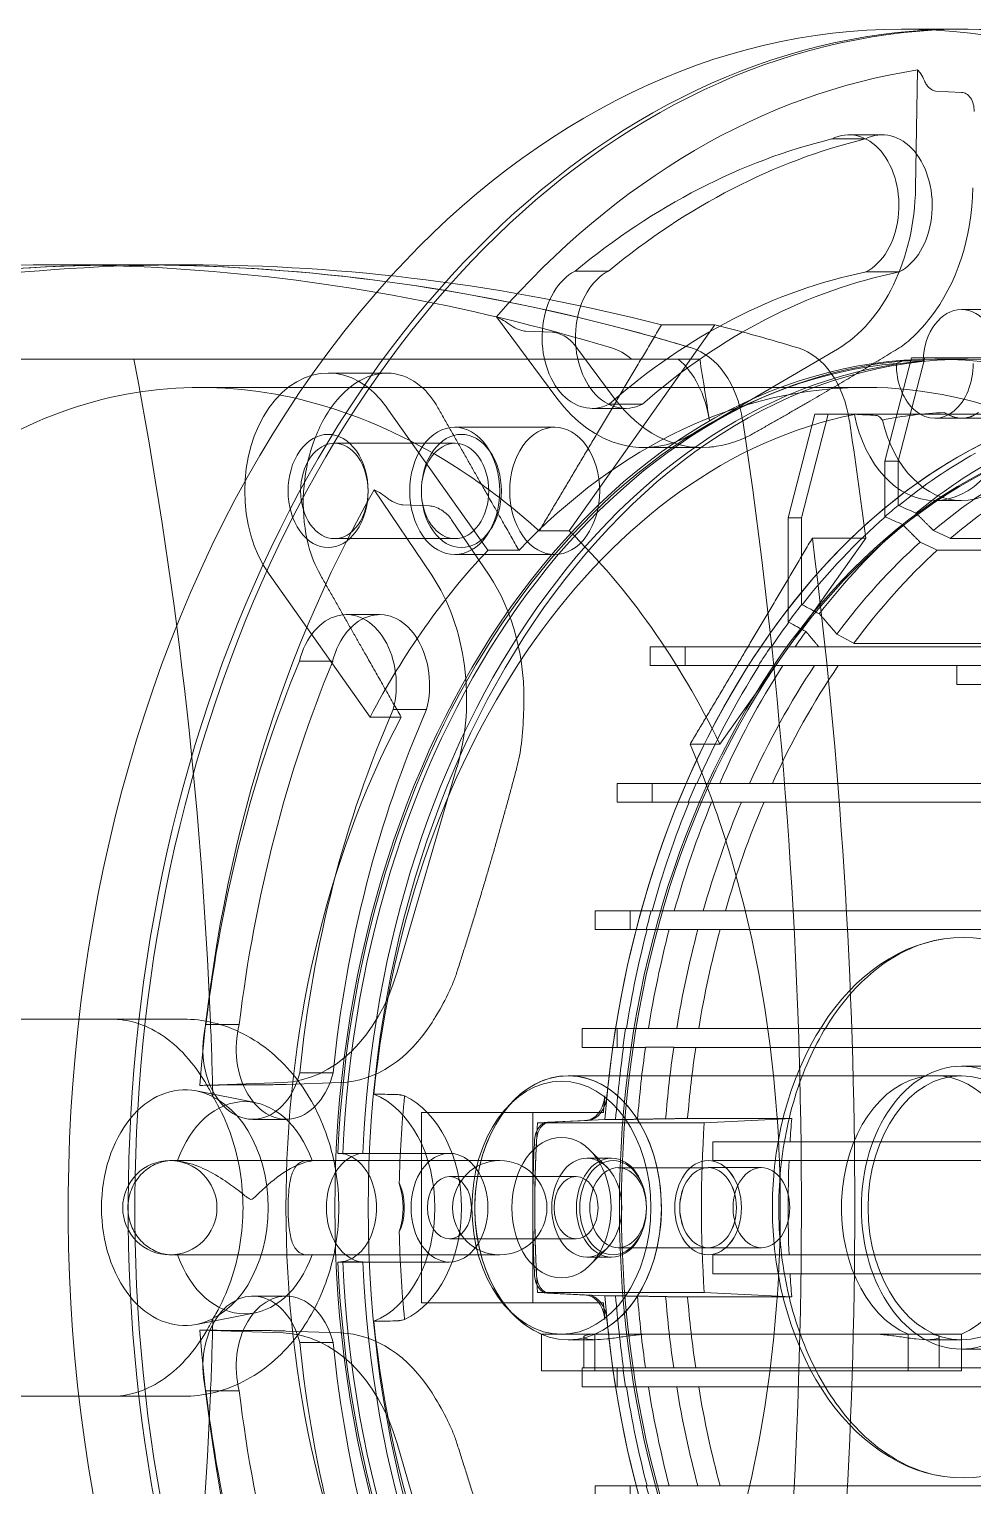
# Model space of a CAD drawing. Header units: millimetres. Extents: x -6314 to 11113, y -129 to 3675.
# Drawn here: x -2345.13 to -2325.1, y 2209.55 to 2240.45 of the extents above; entities that cross this region are included whole.
import ezdxf

# ---------------------------------------------------------------- set-up
doc = ezdxf.new("R2010")
doc.units = ezdxf.units.MM
doc.layers.add('Equipment', color=123, linetype='Continuous')

# ---------------------------------------------------------------- blocks, each defined once
blk = doc.blocks.new('A$C161d446f')
at = {"layer": 'Equipment', "linetype": 'Continuous', "lineweight": 0, "extrusion": (0, 1, 0)}
for p, q in [((-29.373, 562.961), (-30.787, 562.961)), ((-29.716, 562.094), (-29.673, 559.591)), ((-30.651, 561.619), (-30.097, 561.647)), ((-28.259, 560.72), (-28.966, 560.72)), ((-27.897, 560.63), (-28.604, 560.63)), ((-28.622, 557.811), (-29.329, 557.811)), ((-22.448, 557.825), (-23.155, 557.825)), ((-13.109, 557.961), (-14.241, 557.961)), ((-13.109, 557.961), (-11.412, 557.961)), ((-30.646, 557.013), (-32.442, 557.013)), ((-22.063, 555.134), (-20.782, 556.86)), ((-24.284, 556.69), (-25.416, 556.69)), ((-22.324, 552.317), (-25.416, 556.69)), ((-21.399, 556.552), (-21.968, 556.533)), ((-22.447, 556.255), (-23.279, 555.134)), ((-37.858, 555.991), (-29.868, 555.991)), ((-30.787, 555.961), (-30.08, 555.961)), ((-29.302, 553.793), (-29.868, 555.991)), ((-29.868, 555.991), (-29.585, 555.991)), ((-29.408, 555.924), (-29.832, 555.924)), ((-29.585, 555.991), (-29.019, 553.793)), ((-28.015, 556.174), (-24.945, 554.375)), ((-13.088, 555.961), (-25.094, 555.961)), ((-4.686, 555.961), (-13.088, 555.961)), ((-18.457, 555.664), (-17.209, 555.664)), ((-28.058, 555.361), (-28.618, 555.361)), ((-14.499, 555.361), (-28.058, 555.361)), ((-26.68, 555.251), (-26.811, 555.303)), ((-23.174, 555.006), (-23.881, 555.006)), ((-33.828, 554.795), (-27.817, 554.795)), ((-30.668, 554.708), (-32.442, 554.708)), ((-30.08, 554.708), (-30.646, 554.708)), ((-27.252, 552.597), (-27.817, 554.795)), ((-27.817, 554.795), (-27.534, 554.795)), ((-27.534, 554.795), (-26.969, 552.597)), ((-22.811, 554.916), (-23.518, 554.916)), ((-20.599, 551.905), (-18.459, 554.931)), ((-22.017, 554.514), (-19.896, 554.514)), ((-23.916, 554.086), (-25.132, 554.086)), ((-19.903, 554.175), (-17.342, 554.175)), ((-29.302, 553.793), (-29.302, 552.856)), ((-29.019, 553.793), (-29.302, 553.793)), ((-29.019, 553.793), (-29.019, 552.618)), ((-18.187, 553.191), (-19.408, 551.378)), ((-30.646, 552.961), (-30.08, 552.961)), ((-29.318, 552.856), (-29.302, 552.856)), ((-19.362, 552.847), (-18.794, 552.867)), ((-29.019, 552.618), (-29.036, 552.618)), ((-27.252, 552.597), (-27.252, 550.751)), ((-26.969, 552.597), (-27.252, 552.597)), ((-26.969, 552.597), (-26.969, 550.38)), ((-20.624, 551.378), (-19.831, 552.555)), ((-21.689, 552.317), (-22.324, 552.317)), ((-36.232, 552.159), (-30.417, 552.159)), ((-30.134, 551.909), (-35.949, 551.909)), ((-28.616, 552.164), (-27.484, 552.164)), ((-28.616, 552.164), (-27.65, 550.799)), ((-21.258, 551.905), (-20.599, 551.905)), ((-19.903, 552.153), (-17.342, 552.153)), ((-22.017, 551.814), (-19.896, 551.814)), ((-15.959, 551.396), (-18.099, 548.369)), ((-27.65, 550.799), (-25.524, 547.792)), ((-27.268, 550.751), (-27.252, 550.751)), ((-26.969, 550.38), (-26.985, 550.38)), ((-17.596, 550.541), (-18.303, 550.541)), ((-50.844, 549.861), (-27.618, 549.861)), ((-34.181, 549.932), (-28.367, 549.932)), ((-27.122, 549.861), (-26.618, 549.861)), ((-26.618, 549.861), (-26.602, 549.861)), ((-26.602, 549.861), (-24.787, 549.861)), ((-24.787, 549.861), (-24.045, 549.861)), ((-24.787, 549.461), (-24.787, 549.861)), ((-24.045, 549.861), (-24.045, 549.461)), ((-28.033, 549.461), (-33.848, 549.461)), ((-30.551, 549.461), (-30.551, 549.061)), ((-26.355, 549.461), (-26.855, 549.461)), ((-26.339, 549.461), (-26.355, 549.461)), ((-24.787, 549.461), (-26.339, 549.461)), ((-24.045, 549.461), (-24.787, 549.461)), ((-16.599, 549.554), (-17.306, 549.554)), ((-30.551, 549.061), (-31.116, 549.061)), ((-18.593, 548.528), (-19.3, 548.528)), ((-18.099, 548.369), (-18.758, 548.369)), ((-25.524, 547.792), (-24.889, 547.792)), ((-19.944, 547.303), (-18.672, 542.961)), ((-32.45, 546.961), (-26.635, 546.961)), ((-26.635, 546.961), (-26.152, 546.961)), ((-25.035, 546.961), (-25.019, 546.961)), ((-25.019, 546.961), (-24.083, 546.961)), ((-24.083, 546.961), (-23.341, 546.961)), ((-24.083, 546.561), (-24.083, 546.961)), ((-23.341, 546.961), (-23.341, 546.561)), ((-26.458, 546.561), (-32.273, 546.561)), ((-25.977, 546.561), (-26.458, 546.561)), ((-24.867, 546.561), (-25.347, 546.561)), ((-24.85, 546.561), (-24.867, 546.561)), ((-24.083, 546.561), (-24.85, 546.561)), ((-23.341, 546.561), (-24.083, 546.561)), ((-31.453, 544.261), (-25.639, 544.261)), ((-25.639, 544.261), (-25.166, 544.261)), ((-25.166, 544.261), (-24.555, 544.261)), ((-24.555, 544.261), (-24.083, 544.261)), ((-24.083, 544.261), (-24.066, 544.261)), ((-24.066, 544.261), (-23.619, 544.261)), ((-23.619, 544.261), (-22.878, 544.261)), ((-23.619, 543.861), (-23.619, 544.261)), ((-22.878, 544.261), (-22.878, 543.861)), ((-25.527, 543.861), (-46.808, 543.861)), ((-25.055, 543.861), (-25.527, 543.861)), ((-23.975, 543.861), (-24.446, 543.861)), ((-23.959, 543.861), (-23.975, 543.861)), ((-23.619, 543.861), (-23.959, 543.861)), ((-22.878, 543.861), (-23.619, 543.861)), ((-47.245, 541.761), (-25.072, 541.761)), ((-24.605, 541.761), (-24.005, 541.761)), ((-23.538, 541.761), (-23.522, 541.761)), ((-23.522, 541.761), (-23.344, 541.761)), ((-23.344, 541.761), (-22.603, 541.761)), ((-23.344, 541.361), (-23.344, 541.761)), ((-22.603, 541.761), (-22.603, 541.361)), ((-14.616, 541.848), (-15.323, 541.848)), ((-6.309, 541.961), (-14.14, 541.961)), ((-25.009, 541.361), (-47.306, 541.361)), ((-23.461, 541.361), (-23.477, 541.361)), ((-23.344, 541.361), (-23.461, 541.361)), ((-22.603, 541.361), (-23.344, 541.361)), ((-30.646, 540.961), (-33.474, 540.961)), ((-22.302, 540.761), (-30.646, 540.761)), ((-30.08, 540.761), (-22.302, 540.761)), ((-16.61, 540.822), (-17.317, 540.822)), ((-16.323, 540.577), (-17.472, 540.616)), ((-16.256, 540.616), (-14.486, 540.555)), ((-15.191, 540.566), (-15.765, 540.567)), ((-21.064, 540.153), (-21.159, 540.247)), ((-15.664, 540.189), (-14.416, 540.437)), ((-27.045, 539.852), (-25.19, 539.761)), ((-27.045, 539.852), (-24.837, 539.852)), ((-23.309, 539.831), (-23.081, 539.831)), ((-21.654, 539.761), (-23.081, 539.831)), ((-23.051, 539.981), (-22.37, 539.981)), ((-21.552, 539.981), (-21.552, 537.961)), ((-19.203, 539.981), (-19.191, 539.981)), ((-19.191, 539.981), (-19.191, 539.8)), ((-15.613, 539.835), (-16.32, 539.835)), ((-21.654, 539.761), (-25.19, 539.761)), ((-21.905, 539.773), (-22.719, 539.813)), ((-22.677, 539.813), (-21.863, 539.773)), ((-51.422, 539.361), (-27.011, 539.361)), ((-25.373, 539.361), (-27.011, 539.361)), ((-25.373, 538.961), (-25.373, 539.361)), ((-26.99, 538.961), (-51.401, 538.961)), ((-26.99, 538.961), (-25.373, 538.961)), ((-25.272, 538.961), (-25.271, 538.961)), ((-23.256, 538.961), (-23.256, 538.961)), ((-23.221, 539.011), (-22.698, 539.011)), ((-23.128, 538.817), (-22.77, 539.176)), ((-20.852, 538.961), (-13.852, 538.961)), ((-17.423, 539.113), (-19.784, 539.113)), ((-17.944, 539.112), (-17.52, 539.112)), ((-26.403, 538.811), (-25.272, 538.811)), ((-25.271, 538.81), (-23.363, 538.81)), ((-22.471, 538.621), (-19.784, 538.621)), ((-21.552, 537.961), (-21.552, 535.941)), ((-26.403, 537.111), (-25.272, 537.111)), ((-25.271, 537.111), (-23.363, 537.111)), ((-23.128, 537.105), (-22.77, 536.746)), ((-22.471, 537.301), (-19.784, 537.301)), ((-51.401, 536.961), (-26.99, 536.961)), ((-25.373, 536.961), (-26.99, 536.961)), ((-25.373, 536.561), (-25.373, 536.961)), ((-25.272, 536.961), (-25.271, 536.961)), ((-23.256, 536.961), (-23.256, 536.961)), ((-23.221, 536.911), (-22.698, 536.911)), ((-13.852, 536.961), (-20.852, 536.961)), ((-17.423, 536.808), (-19.784, 536.808)), ((-17.52, 536.81), (-17.944, 536.81)), ((-27.011, 536.561), (-51.422, 536.561)), ((-27.011, 536.561), (-25.373, 536.561)), ((-25.19, 536.161), (-27.045, 536.069)), ((-21.654, 536.161), (-25.19, 536.161)), ((-23.081, 536.09), (-21.654, 536.161)), ((-22.719, 536.108), (-21.905, 536.148)), ((-21.863, 536.148), (-22.677, 536.108)), ((-19.191, 536.121), (-19.191, 535.941)), ((-24.837, 536.069), (-27.045, 536.069)), ((-23.081, 536.09), (-23.309, 536.09)), ((-22.37, 535.941), (-23.051, 535.941)), ((-19.191, 535.941), (-19.203, 535.941)), ((-15.613, 536.086), (-16.32, 536.086)), ((-21.064, 535.769), (-21.159, 535.675)), ((-15.664, 535.733), (-14.416, 535.485)), ((-22.867, 535.277), (-30.646, 535.277)), ((-30.646, 534.501), (-30.646, 535.277)), ((-30.173, 534.561), (-30.173, 535.219)), ((-23.999, 535.277), (-29.939, 535.277)), ((-29.514, 535.277), (-29.514, 534.501)), ((-22.867, 535.277), (-21.736, 535.277)), ((-22.867, 534.501), (-22.867, 535.277)), ((-22.633, 534.561), (-22.633, 535.219)), ((-21.736, 535.277), (-21.736, 534.501)), ((-17.472, 535.305), (-16.323, 535.345)), ((-14.486, 535.366), (-16.256, 535.305)), ((-15.765, 535.355), (-15.191, 535.355)), ((-30.646, 534.961), (-33.474, 534.961)), ((-29.939, 535.161), (-30.646, 535.161)), ((-22.302, 535.161), (-22.867, 535.161)), ((-16.61, 535.099), (-17.317, 535.099)), ((-47.306, 534.561), (-30.173, 534.561)), ((-22.867, 534.501), (-30.646, 534.501)), ((-29.939, 534.561), (-30.173, 534.561)), ((-29.939, 534.561), (-23.999, 534.561)), ((-22.633, 534.561), (-23.999, 534.561)), ((-23.344, 534.161), (-23.344, 534.561)), ((-21.736, 534.501), (-22.867, 534.501)), ((-22.633, 534.561), (-22.603, 534.561)), ((-22.603, 534.561), (-22.603, 534.161)), ((-25.072, 534.161), (-47.245, 534.161)), ((-23.522, 534.161), (-23.538, 534.161)), ((-23.522, 534.161), (-23.344, 534.161)), ((-22.603, 534.161), (-23.344, 534.161)), ((-14.616, 534.073), (-15.323, 534.073)), ((-14.14, 533.961), (-6.309, 533.961)), ((-18.672, 532.96), (-19.944, 528.618)), ((-46.808, 532.061), (-25.527, 532.061)), ((-25.527, 532.061), (-25.055, 532.061)), ((-25.055, 532.061), (-24.446, 532.061)), ((-24.446, 532.061), (-23.975, 532.061)), ((-23.975, 532.061), (-23.959, 532.061)), ((-23.619, 532.061), (-23.959, 532.061)), ((-23.619, 532.061), (-22.878, 532.061)), ((-23.619, 531.661), (-23.619, 532.061)), ((-22.878, 532.061), (-22.878, 531.661))]:
    blk.add_line(p, q, dxfattribs=at)
at = {"layer": 'Equipment', "linetype": 'Continuous', "lineweight": 0, "extrusion": (0, 0, -1)}
for centre, start, end in [((20.852, 537.961), 270, 90), ((20.852, 537.961), 90, 270), ((13.852, 537.961), 270, 90), ((13.852, 537.961), 90, 270)]:
    blk.add_arc(centre, 1, start, end, dxfattribs=at)
at = {"layer": 'Equipment', "linetype": 'Continuous', "lineweight": 0}
for centre, major_axis, ratio, start_param, end_param in [((-30.787, 537.961), (0, 25), 0.707107, 0, 2.675588), ((-30.646, 537.961), (0, 25), 0.707107, 0, 2.666613), ((-29.373, 537.961), (0, 25), 0.707107, 0, 2.583794), ((-30.787, 537.961), (0, -25), 0.707107, -0.466004, 3.141593), ((-30.646, 537.961), (0, -25), 0.707107, -0.474979, 3.141593), ((-29.373, 537.961), (0, 25), 0.707107, -0.658845, 0), ((-28.259, 559.22), (0, 1.5), 0.707107, -0.349071, 2.792532), ((-30.646, 537.961), (0, 23), 0.707107, -0.528285, -0.169847), ((-26.987, 559.684), (0, -3.8), 0.707107, -1.546362, -0.392699), ((-11.412, 477.961), (0, 80), 0.707107, -0.122551, 0.210287), ((-31.339, 538.014), (0, 20), 0.707107, -0.55553, -0.142602), ((-22.811, 556.416), (0, -1.5), 0.707107, -0.349071, 2.792532), ((-29.373, 537.961), (0, -25), 0.707107, -0.557799, 2.482747), ((-30.646, 555.861), (0, 1.153), 0.707107, -1.515962, 1.515962), ((-15.372, 477.961), (0, 80), 0.707107, 0.178491, 0.210287), ((-30.646, 537.961), (0, 18), 0.707107, -1.506816, -0.063981), ((-41.039, 556.867), (-16.538, 3.884), 0.139653, -2.329738, -2.317545), ((-30.221, 537.961), (0, 18), 0.707107, -1.506816, -0.063981), ((-26.885, 554.243), (0, 2), 0.707107, 0.210287, 1.36051), ((30.024, 537.961), (0, -80), 0.707107, -1.797739, -1.781083), ((-23.915, 554.243), (0, -2), 0.707107, -2.604358, -1.781083), ((-22.925, 554.243), (0, 2), 0.707107, 0.210287, 0.537235), ((51.749, 537.961), (0, -80), 0.831789, -1.797739, -1.620042), ((-30.08, 555.861), (0, -1.153), 0.707107, -1.578919, 1.578919), ((-30.08, 537.961), (0, 17.946), 0.707107, -1.50653, -0.064267), ((-35.171, 537.961), (0, 17.2), 0.707107, -1.461834, -0.108985), ((-23.916, 557.886), (0, -3.8), 0.707107, -0.392699, 0.760964), ((-30.646, 555.461), (0, -2.5), 0.707107, -1.248437, 1.248437), ((-1420.139, 832.869), (1991.494, -148.147), 0.122961, -0.788214, -0.787897), ((27.054, 537.961), (0, -80), 0.707107, -1.781083, -1.749287), ((-30.08, 537.961), (0, 17), 0.707107, -1.428662, -0.142134), ((-35.129, 537.961), (0, 16.6), 0.707107, -4.712389, 1.570796), ((-19.896, 553.164), (0, 1.35), 0.707107, -3.926991, 2.356194), ((-17.209, 553.164), (0, 1.2), 0.707107, -0.785398, 5.497787), ((97.589, 1.671), (0, 579.318), 0.707107, 0.314258, 0.315192), ((-15.372, 537.961), (0, -17.4), 0.707107, -2.541155, -2.171234), ((84.718, 59.161), (0, 518.829), 0.707107, 0.317373, 0.318417), ((-17.462, 548.758), (0, -3.8), 0.707107, -2.33176, -1.178097), ((26.648, 352.653), (0, 211.775), 0.707107, 0.366295, 0.368898), ((-17.596, 549.041), (0, 1.5), 0.707107, -1.221736, 1.919867), ((-30.646, 537.961), (0, 23), 0.707107, -1.400949, -1.042512), ((-31.315, 537.98), (0, 20), 0.707107, -1.428194, -1.015267), ((-16.19, 544.415), (0, -3.8), 0.707107, -1.178097, -0.024435), ((-15.613, 541.335), (0, -1.5), 0.707107, -1.221736, 1.919867), ((51.749, 537.961), (0, -80), 0.831789, -1.620042, -1.600279), ((-434.932, 541.361), (-1757.783, 0), 0, -1.806791, -1.806441), ((-30.646, 537.961), (0, 3), 0.707107, -3.141592653589999, 3.141592653589587), ((-30.646, 537.961), (0, 2.8), 0.707107, -3.141592653589999, 3.141592653589588), ((-22.302, 537.961), (0, 2.8), 0.707107, -3.141592653589999, 3.141592653589588), ((-22.16, 537.961), (0, 2.685), 0.707107, -3.14159265359, 3.141592653589587), ((-14.17, 537.961), (0, 2.5), 0.707107, -1.570796, 0.139339), ((-35.129, 537.961), (0, 17.2), 0.707107, -1.453083, -1.432591), ((-18.271, 537.961), (0, 2.5), 0.707107, 0.32236, 2.819233), ((185.006, -1437.15), (-402.717, 1955.969), 0.724477, -0.138527, -0.13821), ((-15.443, 537.961), (0, 2.25), 0.707107, -1.110242, 1.110242), ((-14.17, 537.961), (0, 2.5), 0.707107, 0.139339, 1.570796), ((-38.707, 537.961), (0, 16.6), 0.707107, -1.486359, -1.456595), ((-22.662, 540.413), (0, -0.6), 0.707107, -0.766444, -0.034907), ((-22.16, 537.961), (0, 1.49), 0.707107, -3.141592653589998, 3.141592653589588), ((-38.707, 537.961), (0, 16.6), 0.707107, -1.631074, -1.510519), ((-19.784, 537.961), (0, -1.153), 0.707107, -4.712389, 1.570796), ((-17.423, 537.961), (0, 1.153), 0.707107, -0.008122, 3.149715), ((-17.988, 537.961), (0, -1.153), 0.707107, 0.054835, 3.086758), ((-15.443, 537.961), (0, -2.25), 0.707107, -2.03135, -2.02726), ((-15.443, 537.961), (0, 2.25), 0.707107, -1.114333, -1.110242), ((-14.17, 537.961), (0, -2.5), 0.707107, -1.570796, -0.139339), ((-14.17, 537.961), (0, -2.5), 0.707107, -0.139339, 1.570796), ((-30.646, 537.961), (0, -18), 0.707107, 0.063981, 1.506816), ((-30.221, 537.961), (0, -18), 0.707107, 0.063981, 1.506816), ((-30.08, 537.961), (0, -17.946), 0.707107, 0.064267, 1.50653), ((-15.443, 537.961), (0, -2.25), 0.707107, -1.114333, -1.110242), ((-15.443, 537.961), (0, -2.25), 0.707107, -1.110242, 1.110242), ((-15.443, 537.961), (0, 2.25), 0.707107, -2.03135, -2.02726), ((-38.707, 537.961), (0, 16.6), 0.707107, -1.684997, -1.655234), ((-15.613, 534.586), (0, 1.5), 0.707107, -1.919867, 1.221736), ((-35.171, 537.961), (0, -17.2), 0.707107, 0.108985, 1.461834), ((-35.129, 537.961), (0, 17.2), 0.707107, -1.709002, -1.68851), ((-22.662, 535.509), (0, 0.6), 0.707107, 0.034907, 0.766444), ((-30.08, 537.961), (0, -17), 0.707107, 0.142134, 1.428662), ((185.006, 2513.072), (-402.717, -1955.969), 0.724477, 0.13821, 0.138527), ((51.749, 537.961), (0, -80), 0.831789, -1.541313, -1.521551), ((-16.19, 531.506), (0, 3.8), 0.707107, 0.024435, 1.178097), ((-31.315, 537.941), (0, 20), 0.707107, -2.126326, -1.713398), ((-30.646, 537.961), (0, 23), 0.707107, -2.099081, -1.740643), ((51.749, 537.961), (0, -80), 0.831789, -1.521551, -1.343853)]:
    blk.add_ellipse(centre, major_axis=major_axis, ratio=ratio, start_param=start_param, end_param=end_param, dxfattribs=at)
at = {"layer": 'Equipment', "linetype": 'Continuous', "lineweight": 0, "extrusion": (0, 0, -1)}
for centre, major_axis, ratio, start_param, end_param in [((-31.551, 537.961), (0, 24.272), 0.707107, 0.107099, 0.678299), ((-28.966, 559.22), (0, -1.5), 0.707107, 0.349061, 3.490664), ((-31.353, 537.961), (0, 23), 0.707107, 0.169847, 0.528285), ((-28.203, 559.684), (0, 3.8), 0.707107, -2.414999, -1.595231), ((-30.632, 538.014), (0, 20), 0.707107, 0.142602, 0.55553), ((-13.109, 477.961), (0, 80), 0.707107, -0.210287, 0), ((-14.241, 477.961), (0, 80), 0.707107, -0.178491, 0), ((-23.518, 556.416), (0, 1.5), 0.707107, 0.349061, 3.490664), ((-13.109, 477.961), (0, 80), 0.707107, -0.178491, 0), ((-14.241, 477.961), (0, 80), 0.707107, 0, 0.178491), ((-13.109, 477.961), (0, 80), 0.707107, 0, 0.2118), ((-13.109, 477.961), (0, 80), 0.707107, 0, 0.178491), ((-13.109, 477.961), (0, 80), 0.707107, -0.210287, -0.178491), ((-30.787, 537.961), (0, -18), 0.707107, -3.141592653589794, 3.141592653589792), ((-30.08, 537.961), (0, -18), 0.707107, -3.141592653589794, 3.141592653589792), ((-24.622, 554.243), (0, 2), 0.707107, -1.36051, -0.210287), ((-24.622, 554.243), (0, 2), 0.707107, -1.36051, -0.210287), ((-17.209, 553.164), (0, 2.5), 0.707107, -0.785398, 2.356194), ((-28.618, 537.961), (0, 17.4), 0.707107, -0.602837, 0), ((-28.618, 537.961), (0, 17.4), 0.707107, 0, 0.641221), ((-35.171, 537.961), (0, 17.2), 0.707107, 0.138205, 1.432591), ((-25.132, 557.886), (0, -3.8), 0.707107, -0.760964, 0.058805), ((-30.08, 555.461), (0, -2.5), 0.707107, -1.298887, 1.298887), ((-30.646, 555.861), (0, -1.153), 0.707107, -0.460813, 0.460813), ((-30.646, 537.961), (0, 16.875), 0.707107, 0.030376, 0.14098), ((29.317, 537.961), (0, 80), 0.707107, -1.760756, -1.36051), ((29.317, 537.961), (0, 80), 0.707107, -1.760756, -1.36051), ((-35.171, 537.961), (0, -16.6), 0.707107, -4.712389, 1.570796), ((-22.017, 553.164), (0, -1.35), 0.707107, -5.497787, 0.785398), ((-20.037, 553.164), (0, -1.2), 0.707107, -2.356194, 3.926991), ((-19.903, 553.164), (0, 1.011), 0.707107, -5.497787, 0.785398), ((-17.342, 553.164), (0, 1.011), 0.707107, -5.497787, 0.785398), ((-35.763, 537.961), (0, 17.057), 0.707107, 0.378298, 0.528429), ((-35.4, 537.961), (0, 17.2), 0.707107, 0.375007, 0.523599), ((-36.135, 537.961), (0, 16.743), 0.707107, 0.385786, 0.539448), ((-36.498, 537.961), (0, 16.6), 0.707107, 0.389275, 0.544596), ((-31.551, 537.961), (0, -24.272), 0.707107, -2.249095, -1.677896), ((113.538, -78.821), (0, 663.199), 0.707107, -0.310364, -0.30955), ((-35.383, 537.961), (0, -17.2), 0.707107, -2.617994, -2.590926), ((-35.4, 537.961), (0, -17.2), 0.707107, -2.590926, -2.409262), ((99.402, -14.785), (0, 595.929), 0.707107, -0.313171, -0.312264), ((-35.763, 537.961), (0, -17.057), 0.707107, -2.585788, -2.401725), ((-36.498, 537.961), (0, -16.6), 0.707107, -2.568577, -2.376268), ((-36.135, 537.961), (0, -16.743), 0.707107, -2.574059, -2.384413), ((28.186, 537.961), (0, 80), 0.707107, -1.749287, -1.392306), ((-27.959, 537.961), (0, -17.4), 0.707107, -2.500372, -2.212017), ((-18.678, 548.758), (0, 3.8), 0.707107, -1.629601, -0.809833), ((33.269, 320.901), (0, 245.276), 0.707107, -0.358792, -0.356553), ((-35.383, 537.961), (0, -17.2), 0.707107, -2.409262, -2.37753), ((-35.4, 537.961), (0, -17.2), 0.707107, -2.37753, -2.334859), ((-18.303, 549.041), (0, 1.5), 0.707107, -1.919867, 1.221736), ((25.554, 351.385), (0, 212.687), 0.707107, -0.3667, -0.36411), ((-35.763, 537.961), (0, -17.057), 0.707107, -2.369494, -2.342895), ((-35.383, 537.961), (0, -17.2), 0.707107, -2.334859, -2.303127), ((-114.506, 549.461), (-212.687, 0), 0, -1.992085, -1.989495), ((-36.498, 537.961), (0, -16.6), 0.707107, -2.336121, -2.143812), ((-36.135, 537.961), (0, -16.743), 0.707107, -2.327976, -2.13833), ((-35.763, 537.961), (0, -17.057), 0.707107, -2.310664, -2.126601), ((-35.4, 537.961), (0, -17.2), 0.707107, -2.303127, -2.121463), ((-31.353, 537.961), (0, -23), 0.707107, -2.099081, -1.740643), ((-30.608, 537.98), (0, -20), 0.707107, -2.126326, -1.713398), ((-28.618, 537.961), (0, -17.4), 0.707107, -2.212017, -0.929575), ((-287.989, 546.961), (579.318, 0), 0, -1.10059, -1.099656), ((-35.383, 537.961), (0, -17.2), 0.707107, -2.121463, -2.094395), ((-36.498, 537.961), (0, -16.6), 0.707107, -2.115392, -1.960072), ((-36.135, 537.961), (0, -16.743), 0.707107, -2.110245, -1.956583), ((-35.763, 537.961), (0, -17.057), 0.707107, -2.099225, -1.949094), ((-35.4, 537.961), (0, -17.2), 0.707107, -2.094395, -1.945803), ((-35.383, 537.961), (0, -17.2), 0.707107, -1.945803, -1.92093), ((-36.498, 537.961), (0, -16.6), 0.707107, -1.934161, -1.80176), ((-138.398, 543.861), (-530.55, 0), 0, -1.787263, -1.786088), ((-36.135, 537.961), (0, -16.743), 0.707107, -1.930927, -1.799759), ((-35.763, 537.961), (0, -17.057), 0.707107, -1.923982, -1.795457), ((-35.4, 537.961), (0, -17.2), 0.707107, -1.92093, -1.793564), ((-35.383, 537.961), (0, -17.2), 0.707107, -1.793564, -1.769781), ((-17.406, 544.415), (0, -3.8), 0.707107, 0.024435, 0.844203), ((-16.32, 541.335), (0, -1.5), 0.707107, -1.919867, 1.221736), ((-36.498, 537.961), (0, -16.6), 0.707107, -1.777075, -1.684997), ((-36.135, 537.961), (0, -16.743), 0.707107, -1.775295, -1.683719), ((-35.763, 537.961), (0, -17.057), 0.707107, -1.771466, -1.680969), ((-35.4, 537.961), (0, -17.2), 0.707107, -1.769781, -1.679759), ((-30.08, 537.961), (0, -2.8), 0.707107, 0.289752, 5.993434), ((-22.302, 537.961), (0, -2.8), 0.707107, 0.289752, 5.993434), ((-22.705, 540.413), (0, -0.6), 0.707107, 0.034907, 1.432591), ((-22.662, 540.413), (0, 0.6), 0.707107, -2.375148, -1.709002), ((-17.706, 537.961), (0, -2.5), 0.707107, 0.27191, 2.869683), ((-30.646, 537.961), (0, -16.875), 0.707107, -1.711777, -1.601173), ((-38.707, 537.961), (0, -19.2), 0.707107, -1.664684, -1.476908), ((-21.915, 539.373), (0, 0.4), 0.707107, 0.034907, 1.495586), ((-21.873, 539.373), (0, 0.4), 0.707107, 0.034907, 1.495586), ((-35.171, 537.961), (0, -19.2), 0.707107, -1.664684, -1.476908), ((-35.171, 537.961), (0, -19.2), 0.707107, -1.646007, -1.495586), ((-35.129, 537.961), (0, -19.2), 0.707107, -1.646007, -1.570796), ((-25.271, 537.961), (0, 1), 0.707107, -3.141592653589584, 3.141592653590002), ((-25.272, 537.961), (0, 1), 0.707107, -3.141592653589584, 3.141592653590002), ((-23.221, 537.961), (0, 1.05), 0.707107, -3.141592653589587, 3.14159265359), ((-23.256, 537.961), (0, 1), 0.707107, -3.141592653589584, 3.141592653590002), ((-23.256, 537.961), (0, 1), 0.707107, -3.141592653589584, 3.141592653590002), ((-22.698, 537.961), (0, 1.05), 0.707107, -3.141592653589587, 3.14159265359), ((-16.496, 522.158), (-1.202, 16.945), 0.49861, 0.021062, 0.033254), ((-26.403, 537.961), (0, 0.85), 0.707107, -3.141592653589587, 3.141592653589999), ((-25.272, 537.961), (0, 0.85), 0.707107, -3.141592653589587, 3.141592653589999), ((-25.271, 537.961), (0, 0.85), 0.707107, -3.141592653589587, 3.141592653589999), ((-23.363, 537.961), (0, 0.85), 0.707107, -3.141592653589587, 3.141592653589999), ((-22.471, 537.961), (0, -0.66), 0.707107, -4.712389, 1.570796), ((-19.784, 537.961), (0, -0.66), 0.707107, -4.712389, 1.570796), ((-17.988, 537.961), (0, 1.153), 0.707107, -2.031609, -1.109983), ((-35.129, 537.961), (0, -19.2), 0.707107, -1.570796, -1.495586), ((-30.646, 537.961), (0, -16.875), 0.707107, -1.54042, -1.429816), ((-16.496, 553.764), (-1.202, -16.945), 0.49861, -0.033254, -0.021062), ((-21.915, 536.548), (0, -0.4), 0.707107, -1.495586, -0.034907), ((-21.873, 536.548), (0, -0.4), 0.707107, -1.495586, -0.034907), ((-16.32, 534.586), (0, 1.5), 0.707107, -1.221736, 1.919867), ((-36.498, 537.961), (0, -16.6), 0.707107, -1.456595, -1.364517), ((-36.135, 537.961), (0, -16.743), 0.707107, -1.457874, -1.366298), ((-35.763, 537.961), (0, -17.057), 0.707107, -1.460623, -1.370126), ((-35.4, 537.961), (0, -17.2), 0.707107, -1.461834, -1.371811), ((-22.705, 535.509), (0, 0.6), 0.707107, -1.432591, -0.034907), ((-22.662, 535.509), (0, 0.6), 0.707107, -1.432591, -0.766444), ((-35.171, 537.961), (0, -17.2), 0.707107, -1.432591, -0.138205), ((-17.406, 531.506), (0, 3.8), 0.707107, -0.844203, -0.024435), ((-31.551, 537.961), (0, -24.272), 0.707107, -1.463697, -0.892497), ((-30.608, 537.941), (0, -20), 0.707107, -1.428194, -1.015267), ((-35.383, 537.961), (0, -17.2), 0.707107, -1.371811, -1.348028), ((-36.498, 537.961), (0, -16.6), 0.707107, -1.339833, -1.207431), ((-36.135, 537.961), (0, -16.743), 0.707107, -1.341834, -1.210666), ((-346.134, 534.161), (-1391.097, 0), 0, -1.804482, -1.804039), ((-35.763, 537.961), (0, -17.057), 0.707107, -1.346135, -1.21761), ((-35.4, 537.961), (0, -17.2), 0.707107, -1.348028, -1.220663), ((-31.353, 537.961), (0, -23), 0.707107, -1.400949, -1.042512), ((-35.383, 537.961), (0, -17.2), 0.707107, -1.220663, -1.195789)]:
    blk.add_ellipse(centre, major_axis=major_axis, ratio=ratio, start_param=start_param, end_param=end_param, dxfattribs=at)
at = {"layer": 'Equipment', "linetype": 'Continuous', "lineweight": 0}
blk.add_ellipse((-30.688, 537.961), major_axis=(0, -5.731), ratio=0.707107, dxfattribs=at)
for points, knots in [([(-29.86, 561.863), (-29.841, 561.917), (-29.814, 561.971), (-29.766, 562.041), (-29.742, 562.069), (-29.716, 562.094)], [-0.3083535, -0.3083535, -0.3083535, -0.3083535, -0.2220133, -0.2220133, -0.1606167, -0.1606167, -0.1606167, -0.1606167]), ([(-30.097, 561.647), (-30.068, 561.653), (-30.037, 561.664), (-29.974, 561.702), (-29.933, 561.742), (-29.889, 561.806), (-29.874, 561.834), (-29.86, 561.863)], [0.7373627, 0.7373627, 0.7373627, 0.7373627, 0.7966126, 0.7966126, 0.8849668, 0.8849668, 0.9333089, 0.9333089, 0.9333089, 0.9333089]), ([(-30.917, 561.216), (-30.918, 561.266), (-30.911, 561.325), (-30.886, 561.417), (-30.863, 561.467), (-30.815, 561.537), (-30.781, 561.57), (-30.72, 561.606), (-30.684, 561.617), (-30.651, 561.619)], [-0.2975634, -0.2975634, -0.2975634, -0.2975634, -0.2226033, -0.2226033, -0.1480067, -0.1480067, -0.0738325, -0.0738325, -0.0068743, -0.0068743, -0.0068743, -0.0068743]), ([(-29.596, 556.409), (-29.61, 556.422), (-29.624, 556.435), (-29.763, 556.57), (-29.876, 556.703), (-29.988, 556.844)], [4.4756072, 4.4756072, 4.4756072, 4.4756072, 4.4993418, 4.4993418, 4.7078383, 4.7078383, 4.7078383, 4.7078383]), ([(-20.782, 556.86), (-20.82, 556.843), (-20.86, 556.823), (-20.945, 556.775), (-21, 556.738), (-21.048, 556.701)], [-1.6246318, -1.6246318, -1.6246318, -1.6246318, -1.5632352, -1.5632352, -1.476895, -1.476895, -1.476895, -1.476895]), ([(-21.968, 556.533), (-22.001, 556.531), (-22.043, 556.524), (-22.123, 556.499), (-22.175, 556.476), (-22.261, 556.427), (-22.309, 556.393), (-22.383, 556.33), (-22.422, 556.289), (-22.447, 556.255)], [0.0068743, 0.0068743, 0.0068743, 0.0068743, 0.0738325, 0.0738325, 0.1480067, 0.1480067, 0.2226033, 0.2226033, 0.2975634, 0.2975634, 0.2975634, 0.2975634]), ([(-21.048, 556.701), (-21.076, 556.681), (-21.106, 556.662), (-21.185, 556.617), (-21.247, 556.59), (-21.33, 556.564), (-21.366, 556.556), (-21.399, 556.552)], [-0.9333089, -0.9333089, -0.9333089, -0.9333089, -0.8849668, -0.8849668, -0.7966126, -0.7966126, -0.7373627, -0.7373627, -0.7373627, -0.7373627]), ([(-29.286, 556.174), (-29.339, 556.206), (-29.391, 556.242), (-29.495, 556.32), (-29.546, 556.363), (-29.596, 556.409)], [2.7987497, 2.7987497, 2.7987497, 2.7987497, 2.9219534, 2.9219534, 3.0503067, 3.0503067, 3.0503067, 3.0503067]), ([(-17.039, 551.396), (-16.94, 551.573), (-16.855, 551.781), (-16.71, 552.325), (-16.674, 552.679), (-16.692, 553.355), (-16.748, 553.717), (-16.954, 554.386), (-17.104, 554.692), (-17.443, 555.171), (-17.653, 555.374), (-18.099, 555.628), (-18.336, 555.679), (-18.767, 555.64), (-18.988, 555.546), (-19.317, 555.262), (-19.439, 555.107), (-19.539, 554.931)], [3.6383, 3.6383, 3.6383, 3.6383, 4.004966, 4.004966, 4.516446, 4.516446, 5.025048, 5.025048, 5.53365, 5.53365, 6.042251, 6.042251, 6.550853, 6.550853, 7.062334, 7.062334, 7.429, 7.429, 7.429, 7.429]), ([(-21.689, 552.317), (-21.202, 552.754), (-20.698, 553.151), (-19.266, 554.117), (-18.31, 554.588), (-16.391, 555.21), (-15.427, 555.361), (-13.571, 555.361), (-12.631, 555.21), (-10.808, 554.588), (-9.925, 554.117), (-8.645, 553.151), (-8.203, 552.754), (-7.786, 552.317)], [31.989971, 31.989971, 31.989971, 31.989971, 33.104109, 33.104109, 35.071976, 35.071976, 37.039842, 37.039842, 39.007708, 39.007708, 40.975574, 40.975574, 42.089712, 42.089712, 42.089712, 42.089712]), ([(-30.91, 554.763), (-30.832, 554.726), (-30.749, 554.708), (-30.587, 554.708), (-30.5, 554.726), (-30.414, 554.763)], [0.6636832, 0.6636832, 0.6636832, 0.6636832, 0.8353234, 0.8353234, 1.0069635, 1.0069635, 1.0069635, 1.0069635]), ([(-30.414, 554.763), (-30.404, 554.767), (-30.394, 554.772), (-30.349, 554.793), (-30.315, 554.811), (-30.283, 554.828)], [0.35071001, 0.35071001, 0.35071001, 0.35071001, 0.36176166, 0.36176166, 0.40295904, 0.40295904, 0.40295904, 0.40295904]), ([(-28.969, 554.669), (-28.959, 554.684), (-28.949, 554.697), (-28.937, 554.71), (-28.935, 554.712), (-28.932, 554.715), (-28.93, 554.717), (-28.919, 554.728), (-28.908, 554.737), (-28.897, 554.744), (-28.893, 554.747), (-28.889, 554.749), (-28.885, 554.751), (-28.875, 554.756), (-28.866, 554.76), (-28.856, 554.763), (-28.847, 554.766), (-28.838, 554.767), (-28.829, 554.768)], [-1.034416, -1.034416, -1.034416, -1.034416, -0.766274, -0.766274, -0.766274, -0.709938, -0.709938, -0.709938, -0.468413, -0.468413, -0.468413, -0.387165, -0.387165, -0.387165, -0.191763, -0.191763, -0.191763, -0.000014, -0.000014, -0.000014, -0.000014]), ([(-25.838, 554.207), (-25.906, 554.23), (-25.972, 554.256), (-26.097, 554.312), (-26.157, 554.342), (-26.215, 554.375)], [2.1598205, 2.1598205, 2.1598205, 2.1598205, 2.2881739, 2.2881739, 2.4113775, 2.4113775, 2.4113775, 2.4113775]), ([(-25.29, 554.092), (-25.324, 554.095), (-25.358, 554.099), (-25.534, 554.122), (-25.685, 554.156), (-25.838, 554.207)], [3.6643499, 3.6643499, 3.6643499, 3.6643499, 3.7148634, 3.7148634, 3.9132987, 3.9132987, 3.9132987, 3.9132987]), ([(-18.448, 553.024), (-18.401, 553.063), (-18.347, 553.102), (-18.264, 553.152), (-18.225, 553.173), (-18.187, 553.191)], [-0.3083535, -0.3083535, -0.3083535, -0.3083535, -0.2220133, -0.2220133, -0.1606167, -0.1606167, -0.1606167, -0.1606167]), ([(-19.831, 552.555), (-19.807, 552.591), (-19.77, 552.634), (-19.698, 552.701), (-19.651, 552.737), (-19.567, 552.787), (-19.516, 552.811), (-19.437, 552.838), (-19.395, 552.846), (-19.362, 552.847)], [0.8927724, 0.8927724, 0.8927724, 0.8927724, 0.9677326, 0.9677326, 1.0423291, 1.0423291, 1.1165033, 1.1165033, 1.1834615, 1.1834615, 1.1834615, 1.1834615]), ([(-18.794, 552.867), (-18.761, 552.872), (-18.725, 552.88), (-18.642, 552.907), (-18.582, 552.936), (-18.505, 552.982), (-18.476, 553.003), (-18.448, 553.024)], [-0.6799653, -0.6799653, -0.6799653, -0.6799653, -0.6207154, -0.6207154, -0.5323612, -0.5323612, -0.4840191, -0.4840191, -0.4840191, -0.4840191]), ([(-21.31, 547.803), (-21.313, 547.829), (-21.316, 547.854), (-21.342, 548.103), (-21.352, 548.322), (-21.36, 548.534)], [4.4756072, 4.4756072, 4.4756072, 4.4756072, 4.4993418, 4.4993418, 4.7078383, 4.7078383, 4.7078383, 4.7078383]), ([(-24.889, 528.13), (-25.163, 528.768), (-25.412, 529.438), (-26.019, 531.356), (-26.316, 532.656), (-26.708, 535.302), (-26.803, 536.649), (-26.803, 539.273), (-26.708, 540.619), (-26.316, 543.266), (-26.019, 544.566), (-25.412, 546.483), (-25.163, 547.153), (-24.889, 547.792)], [31.989971, 31.989971, 31.989971, 31.989971, 33.104109, 33.104109, 35.071976, 35.071976, 37.039842, 37.039842, 39.007708, 39.007708, 40.975574, 40.975574, 42.089712, 42.089712, 42.089712, 42.089712]), ([(-21.215, 547.303), (-21.235, 547.382), (-21.254, 547.462), (-21.286, 547.629), (-21.299, 547.716), (-21.31, 547.803)], [2.7987497, 2.7987497, 2.7987497, 2.7987497, 2.9219534, 2.9219534, 3.0503067, 3.0503067, 3.0503067, 3.0503067]), ([(-30.281, 532.258), (-29.851, 532.32), (-29.422, 532.491), (-28.643, 533.032), (-28.292, 533.383), (-27.689, 534.228), (-27.435, 534.714), (-27.043, 535.781), (-26.905, 536.36), (-26.759, 537.554), (-26.751, 538.169), (-26.869, 539.371), (-26.994, 539.958), (-27.36, 541.041), (-27.602, 541.537), (-28.17, 542.392), (-28.497, 542.75), (-29.206, 543.306), (-29.589, 543.498), (-30.076, 543.628), (-30.178, 543.648), (-30.281, 543.663)], [3.242266, 3.242266, 3.242266, 3.242266, 3.598458, 3.598458, 3.922628, 3.922628, 4.233071, 4.233071, 4.541378, 4.541378, 4.849992, 4.849992, 5.15864, 5.15864, 5.466943, 5.466943, 5.776826, 5.776826, 6.097611, 6.097611, 6.182512, 6.182512, 6.182512, 6.182512]), ([(-19.753, 542.489), (-19.791, 542.567), (-19.827, 542.647), (-19.89, 542.804), (-19.918, 542.883), (-19.943, 542.961)], [2.1598205, 2.1598205, 2.1598205, 2.1598205, 2.2881739, 2.2881739, 2.4113775, 2.4113775, 2.4113775, 2.4113775]), ([(-19.414, 541.891), (-19.437, 541.926), (-19.459, 541.963), (-19.574, 542.15), (-19.667, 542.312), (-19.753, 542.489)], [3.6643499, 3.6643499, 3.6643499, 3.6643499, 3.7148634, 3.7148634, 3.9132987, 3.9132987, 3.9132987, 3.9132987]), ([(-14.14, 541.961), (-14.345, 541.961), (-14.558, 541.937), (-14.987, 541.834), (-15.202, 541.755), (-15.618, 541.542), (-15.82, 541.408), (-16.195, 541.093), (-16.369, 540.912), (-16.657, 540.546), (-16.784, 540.354), (-17.011, 539.933), (-17.111, 539.705), (-17.247, 539.301), (-17.294, 539.132), (-17.33, 538.961)], [6.542465, 6.542465, 6.542465, 6.542465, 6.976756, 6.976756, 7.411047, 7.411047, 7.845338, 7.845338, 8.27963, 8.27963, 8.653335, 8.653335, 9.027041, 9.027041, 9.282269, 9.282269, 9.282269, 9.282269]), ([(-14.765, 540.319), (-14.726, 540.4), (-14.685, 540.477), (-14.366, 541.035), (-14.026, 541.396), (-13.317, 541.86), (-12.949, 541.961), (-12.615, 541.961)], [13.059412, 13.059412, 13.059412, 13.059412, 13.234878, 13.234878, 14.421334, 14.421334, 15.607791, 15.607791, 15.607791, 15.607791]), ([(-15.765, 540.567), (-15.799, 540.567), (-15.843, 540.567), (-15.93, 540.568), (-15.988, 540.569), (-16.087, 540.571), (-16.146, 540.572), (-16.238, 540.574), (-16.288, 540.576), (-16.323, 540.577)], [0.0068743, 0.0068743, 0.0068743, 0.0068743, 0.0738325, 0.0738325, 0.1480067, 0.1480067, 0.2226033, 0.2226033, 0.2975634, 0.2975634, 0.2975634, 0.2975634]), ([(-14.797, 540.561), (-14.832, 540.562), (-14.867, 540.562), (-14.958, 540.564), (-15.027, 540.565), (-15.118, 540.566), (-15.157, 540.566), (-15.191, 540.566)], [-0.9333089, -0.9333089, -0.9333089, -0.9333089, -0.8849668, -0.8849668, -0.7966126, -0.7966126, -0.7373627, -0.7373627, -0.7373627, -0.7373627]), ([(-14.486, 540.555), (-14.53, 540.556), (-14.575, 540.557), (-14.673, 540.558), (-14.739, 540.56), (-14.797, 540.561)], [-1.6246318, -1.6246318, -1.6246318, -1.6246318, -1.5632352, -1.5632352, -1.476895, -1.476895, -1.476895, -1.476895]), ([(-18.643, 540.363), (-18.652, 540.363), (-18.662, 540.362), (-18.673, 540.361), (-18.68, 540.361), (-18.688, 540.36), (-18.695, 540.359), (-18.709, 540.358), (-18.723, 540.356), (-18.737, 540.354), (-18.743, 540.353), (-18.749, 540.351), (-18.756, 540.35), (-18.774, 540.347), (-18.793, 540.342), (-18.812, 540.338), (-18.818, 540.336), (-18.825, 540.334), (-18.831, 540.332)], [-1.034963, -1.034963, -1.034963, -1.034963, -0.841283, -0.841283, -0.841283, -0.715194, -0.715194, -0.715194, -0.489787, -0.489787, -0.489787, -0.394663, -0.394663, -0.394663, -0.105207, -0.105207, -0.105207, 0, 0, 0, 0]), ([(-14.765, 535.602), (-14.787, 535.638), (-14.809, 535.675), (-14.95, 535.927), (-15.057, 536.161), (-15.229, 536.653), (-15.295, 536.912), (-15.383, 537.437), (-15.404, 537.702), (-15.404, 538.21), (-15.384, 538.466), (-15.302, 538.974), (-15.241, 539.226), (-15.079, 539.705), (-14.979, 539.933), (-14.833, 540.204), (-14.8, 540.262), (-14.765, 540.319)], [2.00232, 2.00232, 2.00232, 2.00232, 2.069599, 2.069599, 2.457143, 2.457143, 2.844688, 2.844688, 3.232232, 3.232232, 3.605937, 3.605937, 3.979643, 3.979643, 4.353349, 4.353349, 4.459943, 4.459943, 4.459943, 4.459943]), ([(-21.274, 539.981), (-21.268, 539.981), (-21.262, 539.981), (-21.2, 539.981), (-21.141, 539.981), (-21.027, 539.981), (-20.962, 539.981), (-20.83, 539.981), (-20.762, 539.981), (-20.638, 539.981), (-20.571, 539.981), (-20.438, 539.981), (-20.373, 539.981), (-20.287, 539.981), (-20.257, 539.981), (-20.228, 539.981)], [1.5680159, 1.5680159, 1.5680159, 1.5680159, 1.5778261, 1.5778261, 1.6701933, 1.6701933, 1.7628791, 1.7628791, 1.8555649, 1.8555649, 1.948614, 1.948614, 2.041663, 2.041663, 2.0885821, 2.0885821, 2.0885821, 2.0885821]), ([(-19.442, 539.981), (-19.413, 539.981), (-19.384, 539.981), (-19.3, 539.981), (-19.247, 539.981), (-19.203, 539.981)], [2.0880549, 2.0880549, 2.0880549, 2.0880549, 2.1344449, 2.1344449, 2.2276939, 2.2276939, 2.2276939, 2.2276939]), ([(-19.191, 539.8), (-19.191, 539.631), (-19.191, 539.429), (-19.192, 538.854), (-19.193, 538.367), (-19.193, 537.961), (-19.193, 537.555), (-19.192, 537.067), (-19.191, 536.493), (-19.191, 536.29), (-19.191, 536.121)], [12.234992, 12.234992, 12.234992, 12.234992, 12.488191, 12.488191, 13.097269, 13.097269, 13.097269, 13.706346, 13.706346, 13.959545, 13.959545, 13.959545, 13.959545]), ([(-17.33, 538.961), (-17.348, 538.881), (-17.363, 538.801), (-17.416, 538.466), (-17.436, 538.21), (-17.436, 537.712), (-17.416, 537.455), (-17.363, 537.121), (-17.348, 537.04), (-17.33, 536.961)], [9.2822687, 9.2822687, 9.2822687, 9.2822687, 9.4007464, 9.4007464, 9.7744519, 9.7744519, 10.1481575, 10.1481575, 10.2666351, 10.2666351, 10.2666351, 10.2666351]), ([(-16.871, 538.953), (-16.794, 538.966), (-16.722, 538.964), (-16.595, 538.917), (-16.543, 538.871), (-16.461, 538.739), (-16.432, 538.655), (-16.393, 538.471), (-16.381, 538.376), (-16.365, 538.174), (-16.361, 538.067), (-16.361, 537.961), (-16.361, 537.83), (-16.367, 537.701), (-16.391, 537.461), (-16.41, 537.351), (-16.468, 537.168), (-16.506, 537.097), (-16.609, 536.996), (-16.671, 536.969), (-16.784, 536.959), (-16.827, 536.961), (-16.871, 536.969)], [2.767957, 2.767957, 2.767957, 2.767957, 2.951507, 2.951507, 3.141334, 3.141334, 3.325261, 3.325261, 3.485436, 3.485436, 3.645538, 3.645538, 3.645538, 3.841003, 3.841003, 4.036473, 4.036473, 4.228472, 4.228472, 4.41982, 4.41982, 4.525943, 4.525943, 4.525943, 4.525943]), ([(-14.015, 538.953), (-14.06, 538.947), (-14.107, 538.94), (-14.468, 538.863), (-14.766, 538.702), (-15.131, 538.458), (-15.232, 538.383), (-15.383, 538.265), (-15.419, 538.236), (-15.477, 538.19), (-15.5, 538.172), (-15.535, 538.149), (-15.547, 538.142), (-15.569, 538.136), (-15.578, 538.136), (-15.606, 538.145), (-15.625, 538.159), (-15.673, 538.203), (-15.694, 538.224), (-15.776, 538.303), (-15.815, 538.34), (-16.037, 538.543), (-16.22, 538.686), (-16.558, 538.873), (-16.713, 538.932), (-16.871, 538.953)], [-2.957212, -2.957212, -2.957212, -2.957212, -2.897599, -2.897599, -2.513947, -2.513947, -2.351779, -2.351779, -2.288808, -2.288808, -2.215393, -2.215393, -2.152787, -2.152787, -2.095616, -2.095616, -1.991368, -1.991368, -1.927188, -1.927188, -1.799972, -1.799972, -1.34742, -1.34742, -0.992676, -0.992676, -0.992676, -0.992676]), ([(-14.015, 536.969), (-13.92, 536.955), (-13.82, 536.958), (-13.61, 537.005), (-13.504, 537.05), (-13.31, 537.182), (-13.224, 537.266), (-13.092, 537.45), (-13.044, 537.545), (-12.979, 537.748), (-12.962, 537.854), (-12.962, 537.961), (-12.962, 538.091), (-12.987, 538.22), (-13.083, 538.461), (-13.153, 538.57), (-13.325, 538.753), (-13.424, 538.825), (-13.634, 538.925), (-13.741, 538.952), (-13.904, 538.963), (-13.96, 538.96), (-14.015, 538.953)], [-0.880405, -0.880405, -0.880405, -0.880405, -0.696854, -0.696854, -0.507028, -0.507028, -0.323101, -0.323101, -0.162926, -0.162926, -0.002823, -0.002823, -0.002823, 0.192642, 0.192642, 0.388112, 0.388112, 0.580111, 0.580111, 0.771458, 0.771458, 0.877582, 0.877582, 0.877582, 0.877582]), ([(-18.781, 538.312), (-18.811, 538.196), (-18.826, 538.075), (-18.826, 537.846), (-18.811, 537.725), (-18.781, 537.61)], [-1.0069635, -1.0069635, -1.0069635, -1.0069635, -0.8353234, -0.8353234, -0.6636832, -0.6636832, -0.6636832, -0.6636832]), ([(-18.718, 538.473), (-18.726, 538.46), (-18.733, 538.445), (-18.757, 538.394), (-18.77, 538.354), (-18.781, 538.312)], [0.12227628, 0.12227628, 0.12227628, 0.12227628, 0.1378508, 0.1378508, 0.1747273, 0.1747273, 0.1747273, 0.1747273]), ([(-18.781, 537.61), (-18.778, 537.596), (-18.774, 537.584), (-18.756, 537.524), (-18.738, 537.483), (-18.718, 537.448)], [0.35071001, 0.35071001, 0.35071001, 0.35071001, 0.36176166, 0.36176166, 0.40295904, 0.40295904, 0.40295904, 0.40295904]), ([(-17.33, 536.961), (-17.294, 536.789), (-17.247, 536.62), (-17.111, 536.217), (-17.011, 535.988), (-16.784, 535.568), (-16.657, 535.376), (-16.369, 535.009), (-16.195, 534.828), (-15.82, 534.513), (-15.618, 534.38), (-15.202, 534.167), (-14.987, 534.088), (-14.558, 533.985), (-14.345, 533.961), (-14.14, 533.961)], [10.266635, 10.266635, 10.266635, 10.266635, 10.521863, 10.521863, 10.895569, 10.895569, 11.269274, 11.269274, 11.703565, 11.703565, 12.137857, 12.137857, 12.572148, 12.572148, 13.006439, 13.006439, 13.006439, 13.006439]), ([(-20.228, 535.941), (-20.257, 535.941), (-20.287, 535.941), (-20.373, 535.941), (-20.438, 535.941), (-20.571, 535.941), (-20.638, 535.941), (-20.762, 535.941), (-20.83, 535.941), (-20.962, 535.941), (-21.027, 535.941), (-21.141, 535.941), (-21.2, 535.941), (-21.262, 535.941), (-21.268, 535.941), (-21.274, 535.941)], [0.8823356, 0.8823356, 0.8823356, 0.8823356, 0.9292548, 0.9292548, 1.0223038, 1.0223038, 1.1153528, 1.1153528, 1.2080387, 1.2080387, 1.3007245, 1.3007245, 1.3930917, 1.3930917, 1.4029019, 1.4029019, 1.4029019, 1.4029019]), ([(-19.203, 535.941), (-19.247, 535.941), (-19.3, 535.941), (-19.384, 535.941), (-19.413, 535.941), (-19.442, 535.941)], [-2.2276939, -2.2276939, -2.2276939, -2.2276939, -2.1344449, -2.1344449, -2.0880549, -2.0880549, -2.0880549, -2.0880549]), ([(-18.831, 535.59), (-18.815, 535.585), (-18.797, 535.58), (-18.78, 535.576), (-18.776, 535.575), (-18.773, 535.575), (-18.769, 535.574), (-18.753, 535.571), (-18.738, 535.568), (-18.722, 535.566), (-18.717, 535.565), (-18.712, 535.564), (-18.707, 535.564), (-18.683, 535.561), (-18.661, 535.559), (-18.643, 535.559)], [-1.034416, -1.034416, -1.034416, -1.034416, -0.766274, -0.766274, -0.766274, -0.709938, -0.709938, -0.709938, -0.468413, -0.468413, -0.468413, -0.387165, -0.387165, -0.387165, -0.000014, -0.000014, -0.000014, -0.000014]), ([(-12.615, 533.961), (-12.949, 533.961), (-13.317, 534.062), (-14.026, 534.525), (-14.366, 534.886), (-14.685, 535.445), (-14.726, 535.521), (-14.765, 535.602)], [-7.710323, -7.710323, -7.710323, -7.710323, -6.523867, -6.523867, -5.33741, -5.33741, -5.161944, -5.161944, -5.161944, -5.161944]), ([(-29.939, 535.277), (-30.01, 535.277), (-30.072, 535.271), (-30.153, 535.249), (-30.173, 535.233), (-30.173, 535.204), (-30.153, 535.188), (-30.072, 535.167), (-30.01, 535.161), (-29.867, 535.161), (-29.777, 535.167), (-29.58, 535.188), (-29.473, 535.204), (-29.273, 535.233), (-29.166, 535.249), (-28.969, 535.271), (-28.879, 535.277), (-28.807, 535.277)], [-2.425441, -2.425441, -2.425441, -2.425441, -2.273833, -2.273833, -2.122224, -2.122224, -1.970653, -1.970653, -1.819081, -1.819081, -1.667509, -1.667509, -1.515938, -1.515938, -1.364329, -1.364329, -1.212721, -1.212721, -1.212721, -1.212721]), ([(-22.867, 535.277), (-22.796, 535.277), (-22.734, 535.271), (-22.653, 535.249), (-22.633, 535.233), (-22.633, 535.204), (-22.653, 535.188), (-22.734, 535.167), (-22.796, 535.161), (-22.939, 535.161), (-23.029, 535.167), (-23.226, 535.188), (-23.333, 535.204), (-23.533, 535.233), (-23.64, 535.249), (-23.837, 535.271), (-23.927, 535.277), (-23.999, 535.277)], [0, 0, 0, 0, 0.151609, 0.151609, 0.303217, 0.303217, 0.454789, 0.454789, 0.60636, 0.60636, 0.757932, 0.757932, 0.909504, 0.909504, 1.061112, 1.061112, 1.212721, 1.212721, 1.212721, 1.212721]), ([(-16.323, 535.345), (-16.288, 535.346), (-16.238, 535.347), (-16.146, 535.35), (-16.087, 535.351), (-15.988, 535.353), (-15.93, 535.353), (-15.843, 535.354), (-15.799, 535.355), (-15.765, 535.355)], [0.8927724, 0.8927724, 0.8927724, 0.8927724, 0.9677326, 0.9677326, 1.0423291, 1.0423291, 1.1165033, 1.1165033, 1.1834615, 1.1834615, 1.1834615, 1.1834615]), ([(-15.191, 535.355), (-15.157, 535.355), (-15.118, 535.356), (-15.027, 535.357), (-14.958, 535.358), (-14.867, 535.359), (-14.832, 535.36), (-14.797, 535.361)], [-0.6799653, -0.6799653, -0.6799653, -0.6799653, -0.6207154, -0.6207154, -0.5323612, -0.5323612, -0.4840191, -0.4840191, -0.4840191, -0.4840191]), ([(-14.797, 535.361), (-14.739, 535.362), (-14.673, 535.363), (-14.575, 535.365), (-14.53, 535.366), (-14.486, 535.366)], [-0.3083535, -0.3083535, -0.3083535, -0.3083535, -0.2220133, -0.2220133, -0.1606167, -0.1606167, -0.1606167, -0.1606167]), ([(-19.753, 533.432), (-19.742, 533.455), (-19.731, 533.477), (-19.62, 533.695), (-19.514, 533.872), (-19.414, 534.031)], [4.4756072, 4.4756072, 4.4756072, 4.4756072, 4.4993418, 4.4993418, 4.7078383, 4.7078383, 4.7078383, 4.7078383]), ([(-19.943, 532.96), (-19.918, 533.039), (-19.89, 533.117), (-19.827, 533.275), (-19.791, 533.354), (-19.753, 533.432)], [2.7987497, 2.7987497, 2.7987497, 2.7987497, 2.9219534, 2.9219534, 3.0503067, 3.0503067, 3.0503067, 3.0503067])]:
    blk.add_open_spline(points, degree=3, knots=knots, dxfattribs=at)
for points, weights in [([(-21.689, 552.317), (-22.949, 554.433), (-24.284, 556.69)], [1.00230603646, 1.00194996596, 1]), ([(-26.215, 554.375), (-27.814, 555.274), (-29.286, 556.174)], [1.0028966182, 1.01075124148, 1.0028966182]), ([(-19.539, 554.931), (-20.492, 553.253), (-21.258, 551.905)], [1.02572270564, 1.04170618084, 1.04522335941]), ([(-30.053, 552.326), (-29.87, 552.507), (-29.682, 552.692)], [1.02989021266, 1.02360891819, 1.01724669965]), ([(-29.399, 552.451), (-29.587, 552.263), (-29.771, 552.079)], [1.01698195124, 1.02324696695, 1.02942576353]), ([(-27.484, 552.164), (-26.149, 549.908), (-24.889, 547.792)], [1, 1.00194996596, 1.00230603646]), ([(-18.758, 548.369), (-17.992, 549.718), (-17.039, 551.396)], [1.04522335941, 1.04170618084, 1.02572270564]), ([(-28.003, 550.129), (-27.82, 550.342), (-27.632, 550.559)], [1, 1.00008088971, 1]), ([(-27.349, 550.182), (-27.485, 550.02), (-27.618, 549.861)], [1.01528126331, 1.01935390285, 1.0233511541]), ([(-27.618, 549.861), (-27.372, 549.861), (-27.122, 549.861)], [1.0233511541, 1.01935390285, 1.01528126331]), ([(-26.855, 549.461), (-27.197, 549.461), (-27.53, 549.461)], [1, 1.00008088971, 1]), ([(-19.943, 542.961), (-20.642, 545.132), (-21.215, 547.303)], [1.00289094459, 1.01074552343, 1.00289094459]), ([(-26.152, 546.961), (-25.838, 546.961), (-25.517, 546.961)], [1.02942576353, 1.02324696695, 1.01698195124]), ([(-25.347, 546.561), (-25.666, 546.561), (-25.977, 546.561)], [1.01724669965, 1.02360891819, 1.02989021266]), ([(-25.072, 541.761), (-24.839, 541.761), (-24.605, 541.761)], [1, 1.00000963379, 1]), ([(-24.005, 541.761), (-23.772, 541.761), (-23.538, 541.761)], [1, 1.0000091011, 1]), ([(-24.542, 541.361), (-24.777, 541.361), (-25.009, 541.361)], [1, 1.00000953138, 1]), ([(-23.477, 541.361), (-23.712, 541.361), (-23.944, 541.361)], [1, 1.00000900859, 1]), ([(-24.837, 539.852), (-24.605, 539.85), (-24.371, 539.847)], [1, 1.00000933906, 1]), ([(-24.371, 539.847), (-24.076, 539.842), (-23.775, 539.836)], [1, 1.00004437045, 1]), ([(-23.775, 539.836), (-23.543, 539.834), (-23.309, 539.831)], [1, 1.00000883457, 1]), ([(-22.261, 539.981), (-21.771, 539.981), (-21.274, 539.981)], [1, 1.00001840221, 1]), ([(-20.228, 539.981), (-19.844, 539.981), (-19.442, 539.981)], [1, 1.00026317769, 1]), ([(-24.371, 536.074), (-24.605, 536.072), (-24.837, 536.069)], [1, 1.00000933998, 1]), ([(-23.775, 536.085), (-24.076, 536.08), (-24.371, 536.074)], [1, 1.00004437017, 1]), ([(-23.309, 536.09), (-23.543, 536.088), (-23.775, 536.085)], [1, 1.00000883575, 1]), ([(-21.274, 535.941), (-21.771, 535.941), (-22.261, 535.941)], [1, 1.00001840221, 1]), ([(-19.442, 535.941), (-19.844, 535.941), (-20.228, 535.941)], [1, 1.00026317769, 1]), ([(-24.605, 534.161), (-24.839, 534.161), (-25.072, 534.161)], [1, 1.00000963452, 1]), ([(-23.538, 534.161), (-23.772, 534.161), (-24.005, 534.161)], [1, 1.00000910082, 1]), ([(-21.215, 528.618), (-20.642, 530.789), (-19.943, 532.96)], [1.0028966182, 1.01075124148, 1.0028966182])]:
    blk.add_rational_spline(points, weights, degree=2, dxfattribs=at)
for points in [[(-22.37, 539.981), (-22.337, 539.981), (-22.3, 539.981), (-22.261, 539.981)], [(-22.261, 535.941), (-22.3, 535.941), (-22.337, 535.941), (-22.37, 535.941)]]:
    blk.add_open_spline(points, degree=3, dxfattribs=at)

msp = doc.modelspace()

# ---------------------------------------------------------------- block references
at = {"xscale": -1}
msp.add_blockref('A$C161d446f', (-2355.993, 1677.491), dxfattribs=at)

doc.saveas('drawing.dxf')
